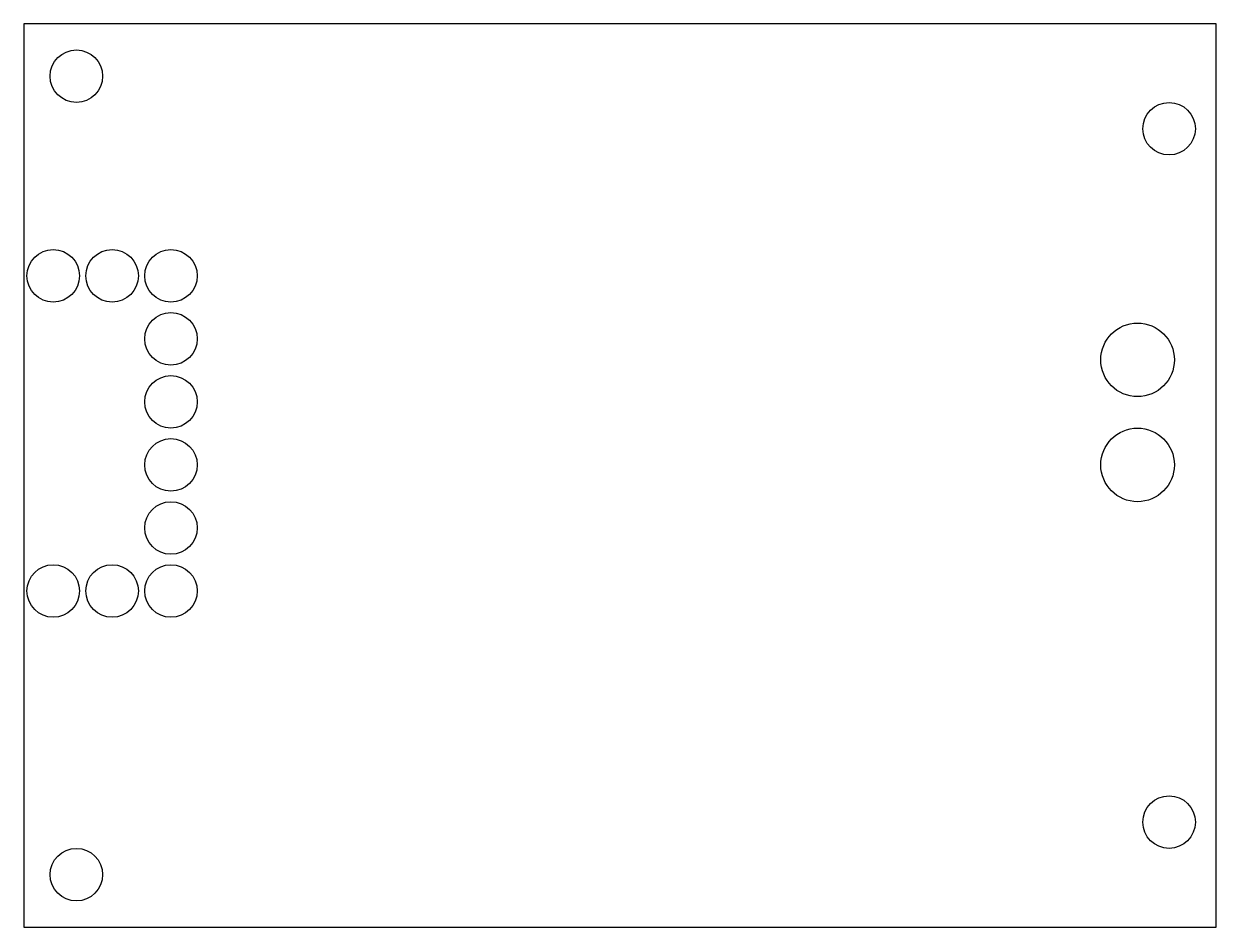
# Model space of a CAD drawing. Extents: x 0 to 2.84, y 0 to 2.15.
import ezdxf

# ---------------------------------------------------------------- set-up
doc = ezdxf.new("R2010")
doc.units = 0
doc.layers.add('20', color=178, linetype='CONTINUOUS')

msp = doc.modelspace()

# ---------------------------------------------------------------- linework, layer by layer
at = {"layer": '20'}
for p, q in [((2.837008, 2.149606), (0, 2.149606)), ((0, 2.149606), (0, 0)), ((2.837008, 0), (2.837008, 2.149606)), ((0, 0), (2.837008, 0))]:
    msp.add_line(p, q, dxfattribs=at)
for centre, radius in [((0.125, 2.025), 0.0625), ((2.725, 1.9), 0.0625), ((0.07, 1.55), 0.0625), ((0.21, 1.55), 0.0625), ((0.35, 1.55), 0.0625), ((0.35, 1.4), 0.0625), ((2.65, 1.35), 0.0875), ((0.35, 1.25), 0.0625), ((2.65, 1.1), 0.0875), ((0.35, 1.1), 0.0625), ((0.35, 0.95), 0.0625), ((0.07, 0.8), 0.0625), ((0.21, 0.8), 0.0625), ((0.35, 0.8), 0.0625), ((2.725, 0.25), 0.0625), ((0.125, 0.125), 0.0625)]:
    msp.add_circle(centre, radius, dxfattribs=at)

doc.saveas('drawing.dxf')
